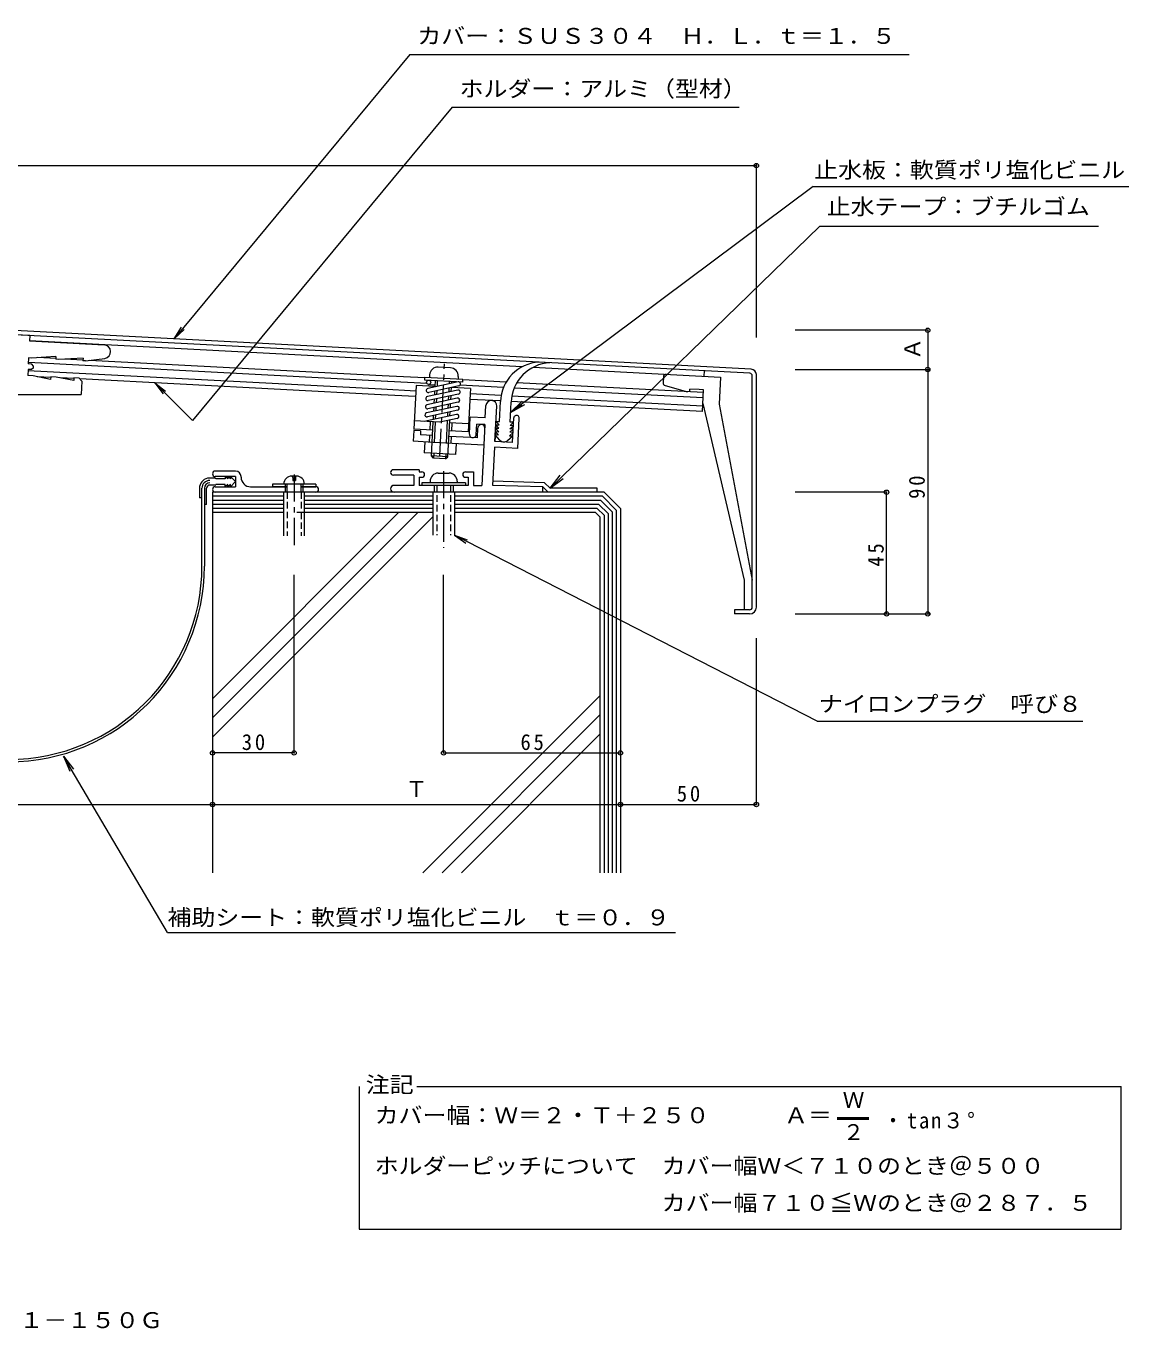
# Model space of a CAD drawing. Units: millimetres, scale not verified. Extents: x -323 to 365, y -270 to 210.
# Drawn here: x -40.4 to 365.2, y -269.5 to 210 of the extents above; entities that cross this region are included whole.
import ezdxf
from ezdxf.enums import TextEntityAlignment as Align

# ---------------------------------------------------------------- set-up
doc = ezdxf.new("R2010")
doc.units = ezdxf.units.MM
doc.header["$LTSCALE"] = 2
doc.header["$PDMODE"] = 32
doc.header["$PDSIZE"] = 1.6
doc.linetypes.add('CHAIN1', pattern=[8, 5, -1, 1, -1])
doc.linetypes.add('DASHED1', pattern=[1.8, 1.2, -0.6])
for name, color, linetype, lineweight in [('D-0', 3, 'Continuous', 9), ('D-1', 2, 'Continuous', 9), ('D-2', 4, 'Continuous', 9), ('D-3', 6, 'Continuous', 5), ('D-4', 7, 'Continuous', 9), ('D-5', 7, 'Continuous', 9)]:
    doc.layers.add(name, color=color, linetype=linetype, lineweight=lineweight)
doc.layers.add('F-5_F-5ﾚｲﾔ', color=2, linetype='Continuous')
doc.styles.add('ＭＳ ゴシック', font='')
doc.styles.get('ＭＳ ゴシック').set_extended_font_data('MS Gothic')

msp = doc.modelspace()

# ---------------------------------------------------------------- linework, layer by layer
at = {"layer": 'D-0'}
for p, q in [((226.279, 83.827), (-46.825, 98.139)), ((225.727, 82.353), (-46.825, 96.637)), ((228.175, -3.674), (228.175, 81.829)), ((226.675, -3.674), (226.675, 81.355)), ((220.175, -4.674), (220.175, -6.174)), ((225.675, -4.674), (220.175, -4.674)), ((225.675, -6.174), (220.175, -6.174))]:
    msp.add_line(p, q, dxfattribs=at)
for centre, radius, start, end in [((225.675, 81.355), 1, 0, 86.99922), ((226.175, 81.829), 2, 0, 86.99953), ((225.675, -3.674), 1, 270, 0), ((225.675, -3.674), 2.5, 270, 0)]:
    msp.add_arc(centre, radius, start, end, dxfattribs=at)
at = {"layer": 'D-1'}
for p, q in [((-39.035, 96.218), (-46.93, 96.632)), ((-39.035, 96.218), (-39.139, 94.232)), ((-39.139, 94.232), (-11.676, 92.792)), ((142.112, 84.744), (-39.138, 94.243)), ((-39.466, 87.99), (-39.583, 85.743)), ((-29.466, 87.728), (-36.107, 88.076)), ((-29.427, 88.465), (-29.479, 87.467)), ((-28.481, 87.414), (-29.479, 87.467)), ((-19.441, 87.942), (-28.481, 87.414)), ((-19.479, 87.204), (-26.12, 87.552)), ((-19.441, 87.942), (-19.493, 86.943)), ((-18.494, 86.891), (-19.493, 86.943)), ((-18.494, 86.891), (-11.48, 87.817)), ((90.545, 81.438), (-17.077, 87.078)), ((-39.688, 83.746), (-39.806, 81.499)), ((90.361, 76.441), (-39.714, 83.258)), ((-38.397, 83.678), (-39.688, 83.746)), ((-38.292, 85.676), (-39.583, 85.743)), ((92.535, 79.331), (-39.557, 86.254)), ((-37.654, 84.347), (-38.397, 83.678)), ((-37.623, 84.933), (-38.292, 85.676)), ((-37.654, 84.347), (-37.623, 84.933)), ((108.026, 81.731), (107.974, 80.733)), ((115.673, 84.335), (111.179, 84.57)), ((146.128, 84.533), (215.016, 80.923)), ((209.024, 81.237), (209.128, 83.223)), ((-37.809, 81.394), (-39.806, 81.499)), ((-31.33, 80.815), (-36.269, 81.074)), ((-29.32, 80.95), (-31.317, 81.054)), ((-22.842, 80.371), (-27.78, 80.629)), ((90.074, 74.453), (-20.605, 80.254)), ((-19.886, 79.454), (-20.147, 74.461)), ((106.238, 80.616), (90.545, 81.438)), ((107.056, 78.57), (92.609, 79.327)), ((103.063, 77.774), (102.225, 61.796)), ((110.053, 77.408), (103.063, 77.774)), ((106.197, 79.825), (106.249, 80.823)), ((120.178, 79.092), (106.197, 79.825)), ((120.23, 80.091), (106.249, 80.823)), ((118.498, 79.154), (107.356, 76.734)), ((107.629, 78.244), (110.09, 78.115)), ((118.817, 77.689), (107.674, 75.269)), ((110.053, 77.408), (110.169, 79.616)), ((110.859, 77.495), (110.968, 79.575)), ((115.159, 75.467), (115.234, 76.911)), ((115.315, 78.463), (115.362, 79.344)), ((115.969, 75.643), (116.045, 77.094)), ((123.035, 76.728), (116.045, 77.094)), ((116.126, 78.639), (116.16, 79.303)), ((118.512, 81.182), (118.46, 80.183)), ((135.15, 77.098), (119.226, 77.932)), ((120.178, 79.092), (120.23, 80.091)), ((136.115, 79.05), (120.219, 79.883)), ((208.606, 73.248), (139.144, 76.888)), ((208.71, 75.245), (140.11, 78.84)), ((193.994, 81.044), (193.879, 78.849)), ((194.61, 77.833), (202.811, 75.554)), ((215.016, 80.923), (214.494, 70.957)), ((-73.712, 74.461), (-20.147, 74.461)), ((90.179, 74.448), (90.074, 74.453)), ((102.876, 73.782), (90.179, 74.448)), ((102.981, 75.779), (90.283, 76.445)), ((118.184, 73.163), (107.042, 70.743)), ((118.341, 76.159), (107.199, 73.738)), ((118.66, 74.693), (107.518, 72.273)), ((109.734, 71.327), (109.81, 72.771)), ((109.891, 74.323), (109.967, 75.766)), ((110.545, 71.503), (110.62, 72.947)), ((110.702, 74.499), (110.777, 75.942)), ((115.001, 72.471), (115.077, 73.915)), ((115.812, 72.647), (115.887, 74.091)), ((122.931, 74.733), (122.198, 60.749)), ((134.059, 72.148), (122.826, 72.737)), ((123.035, 76.728), (122.931, 74.733)), ((134.287, 74.139), (122.931, 74.734)), ((208.344, 68.255), (138.053, 71.939)), ((208.449, 70.252), (138.281, 73.929)), ((203.717, 75.507), (203.77, 76.526)), ((208.344, 68.255), (208.764, 76.264)), ((117.87, 67.171), (106.036, 64.6)), ((118.027, 70.167), (106.885, 67.747)), ((118.345, 68.701), (107.204, 66.281)), ((118.502, 71.697), (107.361, 69.277)), ((109.577, 68.331), (109.653, 69.775)), ((110.388, 68.507), (110.463, 69.951)), ((114.688, 66.48), (114.763, 67.923)), ((114.845, 69.476), (114.92, 70.919)), ((115.498, 66.656), (115.573, 68.099)), ((115.655, 69.652), (115.73, 71.095)), ((128.478, 65.928), (128.713, 70.425)), ((132.027, 57.233), (132.708, 70.216)), ((208.502, 71.271), (223.675, 6.242)), ((214.494, 70.957), (226.675, 6.242)), ((111.729, 64.302), (102.382, 64.792)), ((108.217, 61.482), (108.374, 64.478)), ((108.719, 51.943), (109.373, 64.425)), ((109.421, 65.336), (109.496, 66.779)), ((109.779, 56.894), (110.172, 64.384)), ((110.231, 65.512), (110.306, 66.955)), ((118.188, 65.705), (111.729, 64.302)), ((114.173, 56.664), (114.606, 64.927)), ((114.711, 51.629), (115.416, 65.103)), ((122.355, 63.745), (115.365, 64.112)), ((116.206, 61.063), (116.363, 64.059)), ((122.658, 59.974), (122.985, 66.216)), ((128.478, 65.928), (122.985, 66.216)), ((125.155, 59.843), (125.351, 63.588)), ((128.347, 63.431), (125.351, 63.588)), ((128.347, 63.431), (127.176, 41.092)), ((132.318, 62.813), (132.025, 57.233)), ((138.516, 56.893), (138.988, 65.881)), ((140.405, 54.713), (140.985, 65.776)), ((102.199, 61.297), (101.99, 57.302)), ((104.696, 61.166), (102.199, 61.297)), ((109.216, 61.43), (102.225, 61.796)), ((104.696, 61.166), (104.617, 59.668)), ((109.111, 59.432), (104.617, 59.668)), ((107.982, 56.988), (108.112, 59.485)), ((123.084, 58.7), (115.103, 59.118)), ((122.198, 60.749), (115.208, 61.116)), ((115.971, 56.57), (116.101, 59.066)), ((125.588, 58.569), (123.092, 58.7)), ((125.588, 58.569), (125.785, 62.314)), ((109.268, 56.921), (101.99, 57.302)), ((106.234, 57.08), (106.025, 53.086)), ((117.509, 52.484), (106.025, 53.086)), ((127.954, 55.941), (109.268, 56.921)), ((109.57, 52.9), (109.476, 51.102)), ((117.718, 56.478), (117.509, 52.484)), ((131.918, 55.157), (131.182, 41.093)), ((140.405, 54.713), (131.919, 55.157)), ((138.516, 56.893), (132.025, 57.233)), ((109.476, 51.102), (108.719, 51.943)), ((114.711, 51.629), (108.719, 51.943)), ((113.869, 50.872), (109.476, 51.102)), ((113.964, 52.669), (113.869, 50.872)), ((113.869, 50.872), (114.711, 51.629)), ((36.675, 46.342), (29.175, 46.342)), ((36.675, 44.342), (29.175, 44.342)), ((36.675, 44.342), (36.675, 40.592)), ((38.675, 44.092), (38.675, 44.342)), ((59.075, 44.492), (57.275, 44.492)), ((104.175, 46.842), (94.675, 46.842)), ((102.175, 44.842), (94.675, 44.842)), ((104.175, 46.842), (104.175, 46.092)), ((104.175, 46.092), (105.175, 46.092)), ((104.175, 44.092), (105.175, 44.092)), ((104.175, 44.092), (104.175, 41.092)), ((111.175, 45.592), (115.175, 45.592)), ((121.175, 44.092), (122.175, 44.092)), ((122.175, 44.092), (122.175, 41.092)), ((29.175, 40.592), (36.675, 40.592)), ((66.175, 38.592), (29.175, 38.592)), ((42.175, 40.592), (55.625, 40.592)), ((50.175, 41.592), (50.175, 40.592)), ((66.175, 41.592), (50.175, 41.592)), ((55.625, 40.592), (50.175, 40.592)), ((61.975, 41.592), (54.375, 41.592)), ((54.375, 22.499), (54.375, 38.592)), ((54.925, 41.592), (54.925, 40.592)), ((54.925, 41.592), (54.925, 40.592)), ((54.925, 40.592), (54.925, 38.592)), ((55.625, 38.592), (55.625, 41.592)), ((60.725, 38.592), (60.725, 41.592)), ((66.175, 40.592), (60.725, 40.592)), ((60.725, 40.592), (66.175, 40.592)), ((61.425, 41.592), (61.425, 40.592)), ((61.975, 22.499), (61.975, 38.592)), ((66.175, 41.592), (66.175, 40.592)), ((122.175, 41.092), (104.175, 41.092)), ((121.175, 42.092), (105.175, 42.092)), ((105.175, 42.092), (105.175, 41.092)), ((108.175, 42.592), (108.175, 42.092)), ((109.175, 38.592), (109.175, 22.738)), ((109.675, 41.092), (109.675, 38.592)), ((110.675, 41.092), (110.675, 38.592)), ((115.675, 41.092), (115.675, 38.592)), ((116.675, 41.092), (116.675, 38.592)), ((117.175, 38.592), (117.175, 22.738)), ((118.175, 42.592), (118.175, 42.092)), ((121.175, 42.092), (121.175, 41.092)), ((124.175, 41.092), (127.176, 41.092)), ((149.675, 40.592), (131.204, 41.092)), ((150.313, 42.076), (131.26, 42.591)), ((149.675, 38.592), (149.675, 40.592)), ((149.675, 40.592), (151.675, 38.592)), ((150.313, 42.076), (152.296, 40.092)), ((223.675, 6.242), (223.675, -4.674))]:
    msp.add_line(p, q, dxfattribs=at)
at = {"layer": 'D-1', "linetype": 'CHAIN1'}
for p, q in [((111.746, 51.963), (113.522, 85.841)), ((58.175, 45.14), (58.175, 18.158)), ((113.175, 46.341), (113.175, 18.158))]:
    msp.add_line(p, q, dxfattribs=at)
at = {"layer": 'D-1', "linetype": 'DASHED1'}
for p, q in [((57.679, 44.008), (57.679, 42.858)), ((58.67, 44.008), (58.67, 42.858)), ((55.625, 38.592), (55.625, 22.499)), ((57.679, 42.858), (58.67, 42.858)), ((110.675, 41.092), (110.675, 22.738)), ((115.675, 41.092), (115.675, 22.738))]:
    msp.add_line(p, q, dxfattribs=at)
at = {"layer": 'D-1'}
for points in [[(-29.427, 88.465), (-38.467, 87.938), (-39.466, 87.99)], [(-31.317, 81.054), (-31.37, 80.056), (-37.809, 81.394)], [(-22.829, 80.61), (-22.882, 79.611), (-29.32, 80.95)], [(-19.886, 79.454), (-20.832, 80.505), (-22.829, 80.61)], [(208.764, 76.264), (207.107, 76.351), (203.77, 76.526)], [(102.175, 44.842), (102.175, 41.092), (94.925, 41.092)], [(121.175, 46.092), (124.175, 46.092), (124.175, 41.092)], [(61.425, 41.592), (61.425, 40.592), (61.425, 38.592)], [(169.675, 38.592), (169.675, 40.092), (152.296, 40.092)]]:
    msp.add_lwpolyline(points, dxfattribs=at)
at = {"layer": 'D-1', "linetype": 'DASHED1'}
msp.add_lwpolyline([(60.725, 38.592), (60.725, 31.092), (60.725, 22.499)], dxfattribs=at)
at = {"layer": 'D-1'}
msp.add_circle((107.672, 78.997), 0.75, dxfattribs=at)
for centre, radius, start, end in [((-11.807, 90.296), 2.5, 277.52177, 86.99968), ((111.022, 81.574), 3, 87.00079, 177.00079), ((115.516, 81.339), 3, 357.00079, 87.00079), ((194.992, 80.992), 1, 87.00079, 177.00082), ((107.515, 76.001), 0.75, 102.26765, 282.24306), ((118.657, 78.422), 0.75, 282.26526, 102.24547), ((194.877, 78.797), 1, 176.9994, 254.47156), ((107.358, 73.005), 0.75, 102.26526, 282.24547), ((118.343, 72.43), 0.75, 282.25417, 102.26526), ((118.5, 75.426), 0.75, 282.26767, 102.24306), ((130.711, 70.32), 2, 357.00079, 176.99785), ((107.044, 67.014), 0.75, 102.24545, 282.26526), ((107.201, 70.01), 0.75, 102.25417, 282.25417), ((118.029, 66.438), 0.75, 282.24547, 102.26526), ((118.186, 69.434), 0.75, 282.24306, 102.26767), ((127.033, 62.248), 1.25, 357.00089, 177.00089), ((139.986, 65.829), 1, 357.00064, 177.00064), ((123.906, 59.909), 1.25, 177.00082, 357.00089), ((29.175, 45.342), 1, 90, 270), ((36.675, 44.342), 2, 0, 90), ((42.175, 44.092), 3.5, 180, 270), ((57.275, 41.592), 2.9, 90, 180), ((59.075, 41.592), 2.9, 0, 90), ((94.675, 45.842), 1, 90, 270), ((105.175, 45.092), 1, 270, 90), ((111.175, 42.592), 3, 90, 180), ((115.175, 42.592), 3, 0, 90), ((121.175, 45.092), 1, 90, 270), ((29.175, 39.592), 1, 90, 270), ((66.175, 39.592), 1, 270, 90), ((94.925, 39.842), 1.25, 90, 270)]:
    msp.add_arc(centre, radius, start, end, dxfattribs=at)
at = {"layer": 'D-1', "linetype": 'DASHED1'}
for centre, start, end in [((57.179, 44.008), 0, 104.41449), ((59.171, 44.008), 75.58551, 180)]:
    msp.add_arc(centre, 0.5, start, end, dxfattribs=at)
at = {"layer": 'D-2'}
for p, q in [((133.662, 64.579), (134.046, 71.911)), ((137.657, 64.37), (138.041, 71.701)), ((132.348, 63.397), (133.597, 63.331)), ((133.531, 62.083), (132.348, 63.397)), ((132.414, 64.645), (133.662, 64.579)), ((133.597, 63.331), (132.414, 64.645)), ((137.526, 61.874), (138.839, 63.056)), ((137.591, 63.122), (138.905, 64.305)), ((138.839, 63.056), (137.591, 63.122)), ((138.905, 64.305), (137.657, 64.37)), ((133.889, 57.722), (132.152, 59.652)), ((133.4, 59.586), (132.152, 59.652)), ((132.218, 60.9), (133.466, 60.834)), ((133.4, 59.586), (132.218, 60.9)), ((132.283, 62.148), (133.531, 62.083)), ((133.466, 60.834), (132.283, 62.148)), ((136.714, 57.574), (138.643, 59.312)), ((137.395, 59.377), (138.709, 60.56)), ((137.395, 59.377), (138.643, 59.312)), ((137.46, 60.625), (138.774, 61.808)), ((138.709, 60.56), (137.46, 60.625)), ((138.774, 61.808), (137.526, 61.874)), ((29.175, 43.712), (26.29, 43.712)), ((32.8, 43.462), (29.425, 43.462)), ((32.8, 44.342), (32.8, 43.462)), ((33.8, 43.462), (32.8, 44.342)), ((33.8, 44.342), (33.8, 43.462)), ((34.8, 43.462), (33.8, 44.342)), ((34.8, 44.342), (36.675, 42.467)), ((34.8, 44.342), (34.8, 43.462)), ((23.375, 40.017), (23.375, 36.497)), ((24.275, 11.421), (24.275, 40.017)), ((25.175, 40.017), (25.175, 11.421)), ((25.975, 34.017), (25.975, 40.017)), ((29.175, 41.217), (27.175, 41.217)), ((32.8, 41.472), (29.425, 41.472)), ((32.8, 40.592), (32.8, 41.472)), ((33.8, 41.472), (32.8, 40.592)), ((33.8, 40.592), (33.8, 41.472)), ((34.8, 41.472), (33.8, 40.592)), ((36.675, 42.467), (34.8, 40.592)), ((34.8, 40.592), (34.8, 41.472)), ((24.275, 36.497), (23.375, 36.497)), ((25.975, 34.017), (25.175, 34.017))]:
    msp.add_line(p, q, dxfattribs=at)
for centre, radius, start, end in [((149.042, 71.441), 15, 92.86528, 178.20569), ((153.037, 71.231), 15, 92.86548, 178.20567), ((135.376, 59.061), 2, 222.00087, 312.00087), ((27.175, 40.017), 3.8, 103.46919, 180), ((29.175, 43.462), 0.25, 0, 90), ((27.175, 40.017), 2.9, 90, 180), ((27.175, 40.017), 2, 90, 180), ((27.175, 40.017), 1.2, 90, 180), ((29.175, 41.472), 0.25, 270, 0), ((-46.825, 11.421), 72, 270, 0), ((-46.825, 11.421), 71.1, 270, 0)]:
    msp.add_arc(centre, radius, start, end, dxfattribs=at)
at = {"layer": 'D-3'}
for p, q in [((28.175, 38.592), (28.175, -101.408)), ((58.175, 38.592), (28.175, 38.592)), ((172.175, 38.592), (58.175, 38.592)), ((172.175, 38.592), (178.175, 32.592)), ((54.375, 37.092), (28.175, 37.092)), ((54.375, 35.592), (28.175, 35.592)), ((54.375, 34.092), (28.175, 34.092)), ((109.175, 37.092), (61.975, 37.092)), ((109.175, 35.592), (61.975, 35.592)), ((109.175, 34.092), (61.975, 34.092)), ((171.554, 37.092), (117.175, 37.092)), ((170.932, 35.592), (117.175, 35.592)), ((170.31, 34.092), (117.175, 34.092)), ((170.31, 34.092), (173.675, 30.728)), ((170.932, 35.592), (175.175, 31.349)), ((171.554, 37.092), (176.675, 31.971)), ((54.375, 32.592), (28.175, 32.592)), ((54.375, 31.093), (28.175, 31.093)), ((28.175, -44.431), (103.698, 31.092)), ((28.175, -37.36), (96.627, 31.092)), ((28.175, -51.502), (109.175, 29.498)), ((109.175, 31.092), (59.175, 31.092)), ((109.175, 32.592), (61.975, 32.592)), ((169.689, 32.592), (117.175, 32.592)), ((169.068, 31.092), (117.175, 31.092)), ((169.068, 31.092), (170.675, 29.485)), ((169.689, 32.592), (172.175, 30.107)), ((170.675, 29.485), (170.675, -101.408)), ((172.175, 30.107), (172.175, -101.408)), ((173.675, 30.728), (173.675, -101.408)), ((175.175, 31.349), (175.175, -101.408)), ((176.675, 31.971), (176.675, -101.408)), ((178.175, 32.592), (178.175, -101.408)), ((105.548, -101.408), (170.675, -36.281)), ((112.619, -101.408), (170.675, -43.352)), ((119.69, -101.408), (170.675, -50.423))]:
    msp.add_line(p, q, dxfattribs=at)
at = {"layer": 'D-4'}
for p, q in [((100.781, 199.596), (14.096, 95.037)), ((100.781, 199.596), (284.412, 199.596)), ((116.327, 180.163), (221.819, 180.163)), ((249.053, 150.964), (137.816, 67.895)), ((249.053, 150.964), (365.206, 150.964)), ((251.553, 136.448), (152.296, 40.092)), ((251.553, 136.448), (354.018, 136.448)), ((14.096, 95.037), (16.757, 99.27)), ((14.096, 95.037), (17.762, 98.437)), ((6.955, 78.771), (10.916, 75.72)), ((6.955, 78.771), (9.992, 74.799)), ((137.816, 67.895), (141.869, 70.823)), ((152.296, 40.092), (155.896, 43.562)), ((250.567, -45.657), (117.175, 22.738)), ((117.175, 22.738), (121.884, 21.057)), ((117.175, 22.738), (121.288, 19.895)), ((58.175, -57.328), (58.175, 8.158)), ((113.175, -57.328), (113.175, 8.158)), ((250.567, -45.657), (348.304, -45.657)), ((58.175, -57.328), (28.175, -57.328)), ((113.175, -57.328), (178.175, -57.328)), ((-26.627, -58.543), (-24.277, -64.063)), ((11.618, -123.301), (198.469, -123.301)), ((103.357, -179.974), (362.319, -179.974)), ((362.319, -232.513), (362.319, -179.974)), ((257.934, -191.389), (269.537, -191.389)), ((257.934, -191.579), (269.537, -191.579)), ((257.934, -191.769), (269.537, -191.769)), ((257.934, -191.959), (269.537, -191.959))]:
    msp.add_line(p, q, dxfattribs=at)
for points in [[(116.327, 180.163), (20.771, 64.904), (6.955, 78.771)], [(11.618, -123.301), (-26.627, -58.543), (-22.928, -63.267)], [(82.158, -179.974), (82.158, -232.513), (362.319, -232.513)]]:
    msp.add_lwpolyline(points, dxfattribs=at)
for p in [(28.175, -57.328), (58.175, -57.328), (113.175, -57.328), (178.175, -57.328)]:
    msp.add_point(p, dxfattribs=at)
at = {"layer": 'D-5'}
for p, q in [((-321.825, 158.688), (228.175, 158.688)), ((228.175, 95.463), (228.175, 159.288)), ((291.202, 98.139), (242.496, 98.139)), ((291.202, 98.139), (291.202, -6.174)), ((242.496, 83.727), (291.802, 83.727)), ((137.816, 67.895), (142.113, 72.082)), ((137.816, 67.895), (143.051, 70.827)), ((152.296, 40.092), (156.019, 44.798)), ((152.296, 40.092), (157.11, 43.674)), ((276.099, 38.592), (242.496, 38.592)), ((276.099, -6.174), (276.099, 38.592)), ((242.496, -6.174), (291.802, -6.174)), ((228.175, -76.286), (228.175, -15.086)), ((-321.825, -76.286), (228.175, -76.286)), ((28.175, -76.286), (28.175, -76.887)), ((178.175, -76.286), (178.175, -76.887))]:
    msp.add_line(p, q, dxfattribs=at)
for p in [(228.175, 158.688), (291.202, 98.139), (291.202, 83.727), (276.099, 38.592), (276.099, -6.174), (291.202, -6.174), (28.175, -76.286), (178.175, -76.286), (228.175, -76.286)]:
    msp.add_point(p, dxfattribs=at)

# ---------------------------------------------------------------- texts
at = {"layer": 'D-4', "color": 2, "style": 'ＭＳ ゴシック', "width": 1.1}
for s, p in [('カバー：ＳＵＳ３０４\u3000Ｈ．Ｌ．ｔ＝１．５', (103.495, 201.715)), ('ホルダー：アルミ（型材）', (119.041, 182.282)), ('止水板：軟質ポリ塩化ビニル', (249.436, 152.435)), ('止水テープ：ブチルゴム', (254.042, 138.936)), ('ナイロンプラグ\u3000呼び８', (251.158, -43.963)), ('補助シート：軟質ポリ塩化ビニル\u3000ｔ＝０．９', (11.602, -122.491)), ('注記', (84.548, -183.981)), ('カバー幅：Ｗ＝２・Ｔ＋２５０', (87.778, -195.257)), ('Ａ＝', (238.393, -195.265)), ('ホルダーピッチについて\u3000カバー幅Ｗ＜７１０のとき＠５００', (87.778, -213.872)), ('\u3000\u3000\u3000\u3000\u3000\u3000\u3000\u3000\u3000\u3000\u3000\u3000カバー幅７１０≦Ｗのとき＠２８７．５', (87.778, -227.486))]:
    msp.add_text(s, height=5.865, dxfattribs=at).set_placement(p, align=Align.BOTTOM_LEFT)
at = {"layer": 'D-4', "color": 2, "style": 'ＭＳ ゴシック'}
for s, p in [('Ｗ', (259.94, -189.607)), ('２', (259.94, -201.463))]:
    msp.add_text(s, height=5.865, dxfattribs=at).set_placement(p, align=Align.BOTTOM_LEFT)
at = {"layer": 'D-4', "color": 2, "char_height": 5.865, "attachment_point": 7, "style": 'ＭＳ ゴシック'}
for s, insert in [('\\T1.27;\\W0.95;30', (38.925, -56.328)), ('\\T1.27;\\W0.95;65', (141.425, -56.328)), ('\\T1.17;\\W0.95;・tan３°', (274.65, -195.507))]:
    msp.add_mtext(s, dxfattribs=dict(at, insert=insert))
at = {"layer": 'D-5', "color": 2, "style": 'ＭＳ ゴシック'}
msp.add_text('Ａ', height=5.865, rotation=90, dxfattribs=at).set_placement((290.202, 87.297), align=Align.BOTTOM_LEFT)
msp.add_text('Ｔ', height=5.865, dxfattribs=at).set_placement((99.175, -75.286), align=Align.BOTTOM_LEFT)
at = {"layer": 'D-5', "color": 2, "char_height": 5.865, "attachment_point": 7, "rotation": 90, "style": 'ＭＳ ゴシック'}
for s, insert in [('\\T1.27;\\W0.95;90', (290.202, 36.129)), ('\\T1.27;\\W0.95;45', (275.099, 11.201))]:
    msp.add_mtext(s, dxfattribs=dict(at, insert=insert))
at = {"layer": 'D-5', "color": 2, "insert": (198.925, -75.286), "char_height": 5.865, "attachment_point": 7, "style": 'ＭＳ ゴシック'}
msp.add_mtext('\\T1.27;\\W0.95;50', dxfattribs=at)
at = {"layer": 'F-5_F-5ﾚｲﾔ', "style": 'ＭＳ ゴシック', "width": 1.1}
msp.add_text('屋根－屋根\u3000ＳＸ１１－１５０Ｇ', height=5.865, dxfattribs=at).set_placement((-122, -270.622), align=Align.BOTTOM_LEFT)

doc.saveas('drawing.dxf')
